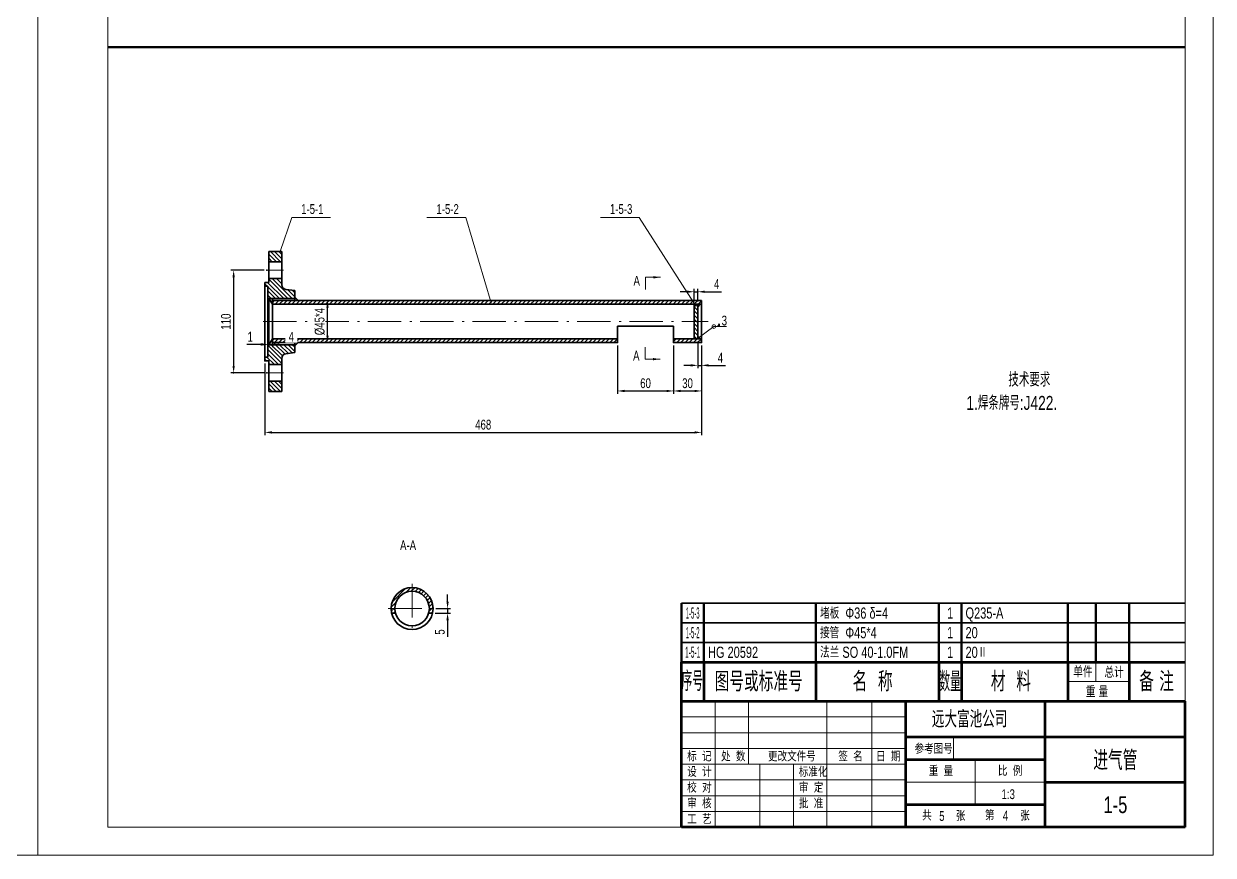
# Model space of a CAD drawing. Header units: millimetres. Extents: x 0 to 5040, y 0 to 3564.
# Drawn here: x 2490 to 5040, y 0 to 1782 of the extents above; entities that cross this region are included whole.
import ezdxf
from ezdxf.enums import TextEntityAlignment as Align

# ---------------------------------------------------------------- set-up
doc = ezdxf.new("R2010")
doc.units = ezdxf.units.MM
doc.linetypes.add('ACAD_ISO10W100', pattern=[18.7, 12, -3, 0.7, -3])
for name, color, linetype, lineweight in [('中心线', 1, 'ACAD_ISO10W100', 18), ('中粗线', 4, 'Continuous', 35), ('标注', 7, 'Continuous', 18), ('标注层', 7, 'Continuous', 18), ('粗实线', 2, 'Continuous', 50), ('细实线', 7, 'Continuous', 18)]:
    doc.layers.add(name, color=color, linetype=linetype, lineweight=lineweight)
doc.styles.add('HGCAD', font='HGCAD.SHX', dxfattribs={"width": 0.75, "bigfont": 'HZTXT.SHX'})
doc.dimstyles.new('HGCAD$0', dxfattribs={"dimtxt": 3.5, "dimasz": 2.5, "dimexe": 1, "dimexo": 1, "dimgap": 1, "dimtad": 1, "dimdec": 1, "dimdsep": 46, "dimtxsty": 'HGCAD', "dimcen": 0, "dimadec": 1, "dimazin": 0, "dimtfac": 1, "dimtmove": 0, "dimatfit": 1, "dimfxl": 0, "dimarcsym": 0})
pattern_1 = [(135, (0, -61), (-4.490128, -4.490128), [])]
pattern_2 = [(45, (0, -61), (-4.490128, 4.490128), [])]

# ---------------------------------------------------------------- blocks, each defined once
blk = doc.blocks.new('HGCAD#HGTFTK~A2Z~HGCAD图框')
at = {"layer": '细实线', "color": 7}
blk.add_lwpolyline([(10, -10), (-410, -10), (-410, 584), (10, 584)], close=True, dxfattribs=at)
at = {"layer": '细实线', "color": 2}
blk.add_lwpolyline([(0, 0), (-385, 0), (-385, 574), (0, 574)], close=True, dxfattribs=at)
blk = doc.blocks.new('HGCAD#HGTFBTL~HGCAD标题栏')
at = {"color": 4, "linetype": 'Continuous', "lineweight": 70}
for p, q in [((-180, 0), (-180, 45)), ((-180, 45), (0, 45)), ((-100, 45), (-100, 0)), ((-50, 0), (-50, 45)), ((0, 32.14), (-100, 32.14)), ((-50, 24.11), (-100, 24.11)), ((-50, 16.07), (0, 16.07)), ((-50, 8.04), (-100, 8.04)), ((0, 0), (-180, 0))]:
    blk.add_line(p, q, dxfattribs=at)
at = {"color": 7, "linetype": 'Continuous', "lineweight": 18}
for p, q in [((-168, 45), (-168, 0)), ((-156, 22.5), (-156, 45)), ((-128, 0), (-128, 45)), ((-112, 45), (-112, 0)), ((-180, 39.38), (-100, 39.38)), ((-100, 33.75), (-180, 33.75)), ((-82.78, 32.14), (-82.78, 24.11)), ((-180, 28.12), (-100, 28.12)), ((-100, 22.5), (-180, 22.5)), ((-152, 0), (-152, 22.5)), ((-140, 22.5), (-140, 0)), ((-75, 24.11), (-75, 8.04)), ((-180, 16.88), (-100, 16.88)), ((-100, 16.07), (-50, 16.07)), ((-100, 11.25), (-180, 11.25)), ((-180, 5.62), (-100, 5.62))]:
    blk.add_line(p, q, dxfattribs=at)
at = {"color": 4, "linetype": 'Continuous', "lineweight": 60}
blk.add_line((0, 0), (0, 45), dxfattribs=at)
at = {"color": 7, "linetype": 'Continuous', "lineweight": 18, "style": 'HGCAD', "width": 0.75}
for s, p in [('参考图号', (-96.71, 26.25)), ('标  记', (-177.97, 23.53)), ('处  数', (-165.87, 23.5)), ('更改文件号', (-149.08, 23.5)), ('签  名', (-123.98, 23.5)), ('日  期', (-110.47, 23.5)), ('设  计', (-177.97, 17.98)), ('标准化', (-138.09, 17.98)), ('重  量', (-91.64, 18.33)), ('比  例', (-66.93, 18.33)), ('校  对', (-177.97, 12.36)), ('审  定', (-138.05, 12.36)), ('审  核', (-177.97, 6.73)), ('批  准', (-138.05, 6.73)), ('工  艺', (-177.97, 1.11)), ('共', (-94, 2.4)), ('张', (-81.97, 2.26)), ('第', (-71.56, 2.52)), ('张', (-58.98, 2.36))]:
    blk.add_text(s, height=3.5, dxfattribs=at).set_placement(p)
at = {"color": 7, "linetype": 'Continuous', "lineweight": 18, "style": 'HGCAD', "width": 0.75, "flags": 8}
for tag, height, p in [('MATERIAL', 6, (-77.04, 38.61)), ('DRAW_NAME', 7, (-24.97, 23.88)), ('WEIGHT', 3.5, (-88.1, 12.11)), ('SCALE', 3.5, (-63.24, 11.8)), ('DRAW_NO', 6, (-24.94, 8.04)), ('SUM', 3.5, (-86.95, 4)), ('PAGE', 3.5, (-64.21, 4.14))]:
    blk.add_attdef(tag, text='', height=height, dxfattribs=at).set_placement(p, align=Align.MIDDLE_CENTER)
blk = doc.blocks.new('HGCAD#HGTFMXT~HGCAD明细表标题')
at = {"color": 4, "linetype": 'Continuous', "lineweight": 60}
for p, q in [((-180, 0), (-180, 14)), ((-180, 14), (0, 14)), ((-172, 14), (-172, 0)), ((-132, 14), (-132, 0)), ((-88, 14), (-88, 0)), ((-80, 14), (-80, 0)), ((-42, 14), (-42, 0)), ((-20, 14), (-20, 0))]:
    blk.add_line(p, q, dxfattribs=at)
at = {"layer": '标注层'}
for p, q in [((-32, 14), (-32, 7)), ((-32, 7), (-32, 14)), ((-20, 7), (-42, 7))]:
    blk.add_line(p, q, dxfattribs=at)
at = {"layer": '标注层', "style": 'HGCAD'}
for s, height, width, p in [('单件', 4, 0.75, (-40, 8.52)), ('总计', 4, 0.75, (-28.85, 8.34)), ('序号', 7, 0.55, (-180, 3.68)), ('图号或标准号', 7, 0.75, (-168.15, 3.5)), ('名  称', 7, 0.75, (-118.87, 3.5)), ('数量', 7, 0.55, (-87.87, 3.5)), ('材  料', 7, 0.75, (-69.43, 3.5)), ('备 注', 7, 0.75, (-16.44, 3.5)), ('重 量', 4, 0.75, (-35.51, 1.38))]:
    blk.add_text(s, height=height, dxfattribs=dict(at, width=width)).set_placement(p)
blk = doc.blocks.new('HGCAD#HGTFMXB~HGCAD明细表')
at = {"color": 4}
for p, q in [((-180, 0), (-180, 7)), ((-172, 0), (-172, 7)), ((-132, 0), (-132, 7)), ((-88, 0), (-88, 7)), ((-80, 0), (-80, 7)), ((-42, 0), (-42, 7)), ((-32, 0), (-32, 7)), ((-20, 0), (-20, 7))]:
    blk.add_line(p, q, dxfattribs=at)
at = {"color": 7, "linetype": 'Continuous', "lineweight": 35}
blk.add_line((-180, 7), (0, 7), dxfattribs=at)
at = {"color": 7, "linetype": 'Continuous', "lineweight": 35, "style": 'HGCAD', "width": 0.75, "flags": 8}
for tag, p in [('NO', (-176, 3.5)), ('NUM', (-84, 3.5)), ('ONE', (-37, 3.5)), ('ALL', (-26, 3.5))]:
    blk.add_attdef(tag, text='', height=4, dxfattribs=at).set_placement(p, align=Align.MIDDLE)
for tag, p in [('PARTNO', (-170.5, 3.5)), ('PARTNAME', (-130.5, 3.5)), ('MATERIAL', (-78.5, 3.5)), ('NOTICE', (-19, 3.5))]:
    blk.add_attdef(tag, text='', height=4, dxfattribs=at).set_placement(p, align=Align.MIDDLE_LEFT)
blk = doc.blocks.new('*D58')
at = {"color": 0, "ltscale": 6}
for p in [(3011, 1253.7), (2939.9, 1033.7), (3011, 1033.7)]:
    blk.add_point(p, dxfattribs=at)
at = {"layer": '标注', "color": 0, "lineweight": -2, "ltscale": 6}
for p, q in [((3005, 1253.7), (2933.9, 1253.7)), ((2939.9, 1238.7), (2939.9, 1048.7)), ((3005, 1033.7), (2933.9, 1033.7))]:
    blk.add_line(p, q, dxfattribs=at)
at = {"layer": '标注', "color": 0, "ltscale": 6}
for points in [[(2937.4, 1238.7), (2942.4, 1238.7), (2939.9, 1253.7)], [(2937.4, 1048.7), (2942.4, 1048.7), (2939.9, 1033.7)]]:
    blk.add_solid(points, dxfattribs=at)
at = {"layer": '标注', "color": 0, "ltscale": 6, "insert": (2923.4, 1143.7), "char_height": 21, "attachment_point": 5, "rotation": 90, "style": 'HGCAD', "bg_fill": 3, "box_fill_scale": 1.1, "bg_fill_color": 256, "bg_fill_true_color": 13158600, "bg_fill_transparency": 3282}
blk.add_mtext('110', dxfattribs=at)
blk = doc.blocks.new('*D59')
at = {"color": 0, "ltscale": 6}
for p in [(3023, 1113.2), (3015, 1094.2), (3023, 1094.7)]:
    blk.add_point(p, dxfattribs=at)
at = {"layer": '标注', "color": 0, "lineweight": -2, "ltscale": 6}
for p, q in [((3015, 1100.2), (3015, 1100.7)), ((3023, 1107.2), (3023, 1088.7)), ((3000, 1094.7), (2985, 1094.7)), ((3015, 1094.7), (3023, 1094.7)), ((3038, 1094.7), (3074.1, 1094.7))]:
    blk.add_line(p, q, dxfattribs=at)
at = {"layer": '标注', "color": 0, "ltscale": 6}
for points in [[(3000, 1097.2), (3000, 1092.2), (3015, 1094.7)], [(3038, 1097.2), (3038, 1092.2), (3023, 1094.7)]]:
    blk.add_solid(points, dxfattribs=at)
at = {"layer": '标注', "color": 0, "ltscale": 6, "insert": (3063.5, 1111.2), "char_height": 21, "attachment_point": 5, "style": 'HGCAD', "bg_fill": 3, "box_fill_scale": 1.1, "bg_fill_color": 256, "bg_fill_true_color": 13158600, "bg_fill_transparency": 3292}
blk.add_mtext('4', dxfattribs=at)
blk = doc.blocks.new('*D60')
at = {"color": 0, "ltscale": 6}
for p in [(3013, 1130.7), (3013, 1094.8), (3015, 1094.2)]:
    blk.add_point(p, dxfattribs=at)
at = {"layer": '标注', "color": 0, "lineweight": -2, "ltscale": 6}
for p, q in [((3013, 1124.7), (3013, 1088.8)), ((3015, 1100.2), (3015, 1100.8)), ((2998, 1094.8), (2968, 1094.8)), ((3015, 1094.8), (3013, 1094.8)), ((3030, 1094.8), (3045, 1094.8))]:
    blk.add_line(p, q, dxfattribs=at)
at = {"layer": '标注', "color": 0, "ltscale": 6}
for points in [[(2998, 1097.3), (2998, 1092.3), (3013, 1094.8)], [(3030, 1097.3), (3030, 1092.3), (3015, 1094.8)]]:
    blk.add_solid(points, dxfattribs=at)
at = {"layer": '标注', "color": 0, "ltscale": 6, "insert": (2975.5, 1111.3), "char_height": 21, "attachment_point": 5, "style": 'HGCAD', "bg_fill": 3, "box_fill_scale": 1.1, "bg_fill_color": 256, "bg_fill_true_color": 13158600, "bg_fill_transparency": 3302}
blk.add_mtext('1', dxfattribs=at)
blk = doc.blocks.new('*D15')
at = {"color": 0, "ltscale": 6}
for p in [(3129, 1188.7), (3141.1, 1188.7), (3129, 1098.7)]:
    blk.add_point(p, dxfattribs=at)
at = {"layer": '标注', "color": 0, "lineweight": -2, "ltscale": 6}
for p, q in [((3135, 1188.7), (3147.1, 1188.7)), ((3141.1, 1113.7), (3141.1, 1173.7)), ((3135, 1098.7), (3147.1, 1098.7))]:
    blk.add_line(p, q, dxfattribs=at)
at = {"layer": '标注', "color": 0, "ltscale": 6}
for points in [[(3138.6, 1173.7), (3143.6, 1173.7), (3141.1, 1188.7)], [(3138.6, 1113.7), (3143.6, 1113.7), (3141.1, 1098.7)]]:
    blk.add_solid(points, dxfattribs=at)
at = {"layer": '标注', "color": 0, "ltscale": 6, "insert": (3124.6, 1143.7), "char_height": 21, "attachment_point": 5, "rotation": 90, "style": 'HGCAD', "bg_fill": 3, "box_fill_scale": 1.1, "bg_fill_color": 256, "bg_fill_true_color": 13158600, "bg_fill_transparency": 3312}
blk.add_mtext('%%C45*4', dxfattribs=at)
blk = doc.blocks.new('*D61')
at = {"color": 0, "ltscale": 6}
for p in [(3943, 1098.7), (3007, 1059.7), (3943, 906.2)]:
    blk.add_point(p, dxfattribs=at)
at = {"layer": '标注', "color": 0, "lineweight": -2, "ltscale": 6}
for p, q in [((3943, 1092.7), (3943, 900.2)), ((3007, 1053.7), (3007, 900.2)), ((3022, 906.2), (3928, 906.2))]:
    blk.add_line(p, q, dxfattribs=at)
at = {"layer": '标注', "color": 0, "ltscale": 6}
for points in [[(3022, 908.7), (3022, 903.7), (3007, 906.2)], [(3928, 908.7), (3928, 903.7), (3943, 906.2)]]:
    blk.add_solid(points, dxfattribs=at)
at = {"layer": '标注', "color": 0, "ltscale": 6, "insert": (3475, 922.7), "char_height": 21, "attachment_point": 5, "style": 'HGCAD', "bg_fill": 3, "box_fill_scale": 1.1, "bg_fill_color": 256, "bg_fill_true_color": 13158600, "bg_fill_transparency": 3327}
blk.add_mtext('468', dxfattribs=at)
blk = doc.blocks.new('*D62')
at = {"color": 0, "ltscale": 6}
for p in [(3763, 1098.7), (3883, 1098.7), (3883, 995)]:
    blk.add_point(p, dxfattribs=at)
at = {"layer": '标注', "color": 0, "lineweight": -2, "ltscale": 6}
for p, q in [((3763, 1092.7), (3763, 989)), ((3883, 1092.7), (3883, 989)), ((3778, 995), (3868, 995))]:
    blk.add_line(p, q, dxfattribs=at)
at = {"layer": '标注', "color": 0, "ltscale": 6}
for points in [[(3778, 997.5), (3778, 992.5), (3763, 995)], [(3868, 997.5), (3868, 992.5), (3883, 995)]]:
    blk.add_solid(points, dxfattribs=at)
at = {"layer": '标注', "color": 0, "ltscale": 6, "insert": (3823, 1011.5), "char_height": 21, "attachment_point": 5, "style": 'HGCAD', "bg_fill": 3, "box_fill_scale": 1.1, "bg_fill_color": 256, "bg_fill_true_color": 13158600, "bg_fill_transparency": 3337}
blk.add_mtext('60', dxfattribs=at)
blk = doc.blocks.new('*D63')
at = {"color": 0, "ltscale": 6}
for p in [(3935, 1207.7), (3927, 1180.7), (3935, 1180.7)]:
    blk.add_point(p, dxfattribs=at)
at = {"layer": '标注', "color": 0, "lineweight": -2, "ltscale": 6}
for p, q in [((3912, 1207.7), (3897, 1207.7)), ((3927, 1186.7), (3927, 1213.7)), ((3927, 1207.7), (3935, 1207.7)), ((3935, 1186.7), (3935, 1213.7)), ((3950, 1207.7), (3986.1, 1207.7))]:
    blk.add_line(p, q, dxfattribs=at)
at = {"layer": '标注', "color": 0, "ltscale": 6}
for points in [[(3912, 1210.2), (3912, 1205.2), (3927, 1207.7)], [(3950, 1210.2), (3950, 1205.2), (3935, 1207.7)]]:
    blk.add_solid(points, dxfattribs=at)
at = {"layer": '标注', "color": 0, "ltscale": 6, "insert": (3975.5, 1224.2), "char_height": 21, "attachment_point": 5, "style": 'HGCAD', "bg_fill": 3, "box_fill_scale": 1.1, "bg_fill_color": 256, "bg_fill_true_color": 13158600, "bg_fill_transparency": 3347}
blk.add_mtext('4', dxfattribs=at)
blk = doc.blocks.new('*D64')
at = {"color": 0, "ltscale": 6}
for p in [(3935, 1106.7), (3943, 1098.7), (3943, 1049.9)]:
    blk.add_point(p, dxfattribs=at)
at = {"layer": '标注', "color": 0, "lineweight": -2, "ltscale": 6}
for p, q in [((3935, 1100.7), (3935, 1043.9)), ((3943, 1092.7), (3943, 1043.9)), ((3920, 1049.9), (3905, 1049.9)), ((3935, 1049.9), (3943, 1049.9)), ((3958, 1049.9), (3994.1, 1049.9))]:
    blk.add_line(p, q, dxfattribs=at)
at = {"layer": '标注', "color": 0, "ltscale": 6}
for points in [[(3920, 1052.4), (3920, 1047.4), (3935, 1049.9)], [(3958, 1052.4), (3958, 1047.4), (3943, 1049.9)]]:
    blk.add_solid(points, dxfattribs=at)
at = {"layer": '标注', "color": 0, "ltscale": 6, "insert": (3983.5, 1066.4), "char_height": 21, "attachment_point": 5, "style": 'HGCAD', "bg_fill": 3, "box_fill_scale": 1.1, "bg_fill_color": 256, "bg_fill_true_color": 13158600, "bg_fill_transparency": 3357}
blk.add_mtext('4', dxfattribs=at)
blk = doc.blocks.new('*D65')
at = {"color": 0, "ltscale": 6}
for p in [(3883, 1098.7), (3943, 1098.7), (3943, 995)]:
    blk.add_point(p, dxfattribs=at)
at = {"layer": '标注', "color": 0, "lineweight": -2, "ltscale": 6}
for p, q in [((3883, 1092.7), (3883, 989)), ((3943, 1092.7), (3943, 989)), ((3898, 995), (3928, 995))]:
    blk.add_line(p, q, dxfattribs=at)
at = {"layer": '标注', "color": 0, "ltscale": 6}
for points in [[(3898, 997.5), (3898, 992.5), (3883, 995)], [(3928, 997.5), (3928, 992.5), (3943, 995)]]:
    blk.add_solid(points, dxfattribs=at)
at = {"layer": '标注', "color": 0, "ltscale": 6, "insert": (3913, 1011.5), "char_height": 21, "attachment_point": 5, "style": 'HGCAD', "bg_fill": 3, "box_fill_scale": 1.1, "bg_fill_color": 256, "bg_fill_true_color": 13158600, "bg_fill_transparency": 3367}
blk.add_mtext('30', dxfattribs=at)
blk = doc.blocks.new('*D66')
at = {"color": 0, "ltscale": 6}
for p in [(3366.3, 518.7), (3367.5, 528.7), (3398.6, 528.7)]:
    blk.add_point(p, dxfattribs=at)
at = {"layer": '标注', "color": 0, "lineweight": -2, "ltscale": 6}
for p, q in [((3398.6, 543.7), (3398.6, 558.7)), ((3372.3, 518.7), (3404.6, 518.7)), ((3373.5, 528.7), (3404.6, 528.7)), ((3398.6, 528.7), (3398.6, 518.7)), ((3398.6, 503.7), (3398.6, 468.2))]:
    blk.add_line(p, q, dxfattribs=at)
at = {"layer": '标注', "color": 0, "ltscale": 6}
for points in [[(3396.1, 543.7), (3401.1, 543.7), (3398.6, 528.7)], [(3396.1, 503.7), (3401.1, 503.7), (3398.6, 518.7)]]:
    blk.add_solid(points, dxfattribs=at)
at = {"layer": '标注', "color": 0, "ltscale": 6, "insert": (3382.1, 478.4), "char_height": 21, "attachment_point": 5, "rotation": 90, "style": 'HGCAD', "bg_fill": 3, "box_fill_scale": 1.1, "bg_fill_color": 256, "bg_fill_true_color": 13158600, "bg_fill_transparency": 3377}
blk.add_mtext('5', dxfattribs=at)

msp = doc.modelspace()

# ---------------------------------------------------------------- hatches: boundary and pattern name
at = {"layer": '细实线', "ltscale": 6}
h = msp.add_hatch(dxfattribs=at)
h.set_pattern_fill('ANSI31', color=5, scale=2, angle=90, style=0)
h.set_pattern_definition(pattern_1)
h.paths.add_polyline_path([(3015, 1293.75), (3015, 1271.75), (3043, 1271.75), (3043, 1293.75)])
h.paths.add_polyline_path([(3007, 1227.75), (3007, 1219.75), (3013, 1219.75), (3013, 1193.25), (3071, 1193.25), (3071, 1210.31), (3051.78, 1212.67, -0.378866), (3043, 1222.59), (3043, 1235.75), (3015, 1235.75), (3015, 1227.75)])
h.paths.add_polyline_path([(3007, 1059.75), (3015, 1059.75), (3015, 1051.75), (3043, 1051.75), (3043, 1064.9, -0.378866), (3051.78, 1074.83), (3071, 1077.19), (3071, 1094.25), (3013, 1094.25), (3013, 1067.75), (3007, 1067.75)])
h.paths.add_polyline_path([(3015, 993.75), (3043, 993.75), (3043, 1015.75), (3015, 1015.75)])
h = msp.add_hatch(color=256, dxfattribs=at)
h.paths.add_polyline_path([(3015, 1094.25), (3023, 1094.25), (3023, 1106.75)])
h.paths.add_polyline_path([(3023, 1193.25), (3015, 1193.25), (3023, 1180.75)])
h = msp.add_hatch(dxfattribs=at)
h.set_pattern_fill('ANSI31', color=5, scale=2, style=0)
h.set_pattern_definition(pattern_2)
h.paths.add_polyline_path([(3023, 1188.75), (3023, 1180.75), (3943, 1180.75), (3943, 1188.75)])
h.paths.add_polyline_path([(3023, 1098.75), (3763, 1098.75), (3763, 1106.75), (3023, 1106.75)])
h.paths.add_polyline_path([(3883, 1098.75), (3943, 1098.75), (3943, 1106.75), (3883, 1106.75)])
h = msp.add_hatch(color=256, dxfattribs=at)
h.paths.add_polyline_path([(3071, 1195.75), (3071, 1188.75), (3078, 1188.75)])
h.paths.add_polyline_path([(3078, 1098.75), (3071, 1098.75), (3071, 1091.75)])
h = msp.add_hatch(dxfattribs=at)
h.set_pattern_fill('ANSI31', color=5, scale=2, angle=90, style=0)
h.set_pattern_definition(pattern_1)
h.paths.add_polyline_path([(3935, 1180.75), (3927, 1180.75), (3927, 1143.75), (3935, 1143.75)])
h.paths.add_polyline_path([(3935, 1143.75), (3927, 1143.75), (3927, 1106.75), (3935, 1106.75)])
h = msp.add_hatch(color=256, dxfattribs=at)
h.paths.add_polyline_path([(3941, 1180.75), (3935, 1180.75), (3935, 1174.75)])
h.paths.add_polyline_path([(3935, 1112.75), (3935, 1106.75), (3941, 1106.75)])
h = msp.add_hatch(dxfattribs=at)
h.set_pattern_fill('ANSI31', color=256, scale=2, style=0)
h.set_pattern_definition(pattern_2)
h.paths.add_polyline_path([(3322.47, 573.67), (3322.47, 565.67, -0.4142136), (3359.47, 528.67), (3367.47, 528.67, 0.4142136)])
h.paths.add_polyline_path([(3322.47, 573.67, 0.4142136), (3277.47, 528.67), (3285.47, 528.67, -0.4142136), (3322.47, 565.67)])
h.paths.add_polyline_path([(3285.47, 528.67), (3277.47, 528.67, 0.056082), (3278.6, 518.67), (3286.85, 518.67, -0.0685254)])
h.paths.add_polyline_path([(3367.47, 528.67), (3359.47, 528.67, -0.0685254), (3358.1, 518.67), (3366.35, 518.67, 0.056082)])

# ---------------------------------------------------------------- linework, layer by layer
at = {"layer": '中心线', "color": 1, "linetype": 'ACAD_ISO10W100', "ltscale": 6}
for p, q in [((3047, 1253.75), (3011, 1253.75)), ((3047, 1033.75), (3011, 1033.75))]:
    msp.add_line(p, q, dxfattribs=at)
at = {"layer": '中心线', "ltscale": 6}
for p, q in [((3003, 1143.75), (3957, 1143.75)), ((3322.47, 581.67), (3322.47, 472.67)), ((3271.47, 528.67), (3375.47, 528.67))]:
    msp.add_line(p, q, dxfattribs=at)
at = {"layer": '中粗线', "ltscale": 6}
for p, q in [((3043, 1293.75), (3015, 1293.75)), ((3015, 1293.75), (3015, 1227.75)), ((3043, 1293.75), (3043, 1222.59)), ((3043, 1271.75), (3015, 1271.75)), ((3015, 1227.75), (3007, 1227.75)), ((3007, 1227.75), (3007, 1059.75)), ((3043, 1235.75), (3015, 1235.75)), ((3007, 1219.75), (3013, 1219.75)), ((3013, 1219.75), (3013, 1067.75)), ((3071, 1210.31), (3051.78, 1212.67)), ((3071, 1210.31), (3071, 1188.75)), ((3071, 1193.25), (3013, 1193.25)), ((3015, 1094.25), (3015, 1193.25)), ((3023, 1180.75), (3015, 1193.25)), ((3023, 1094.25), (3023, 1193.25)), ((3023, 1188.75), (3943, 1188.75)), ((3023, 1180.75), (3943, 1180.75)), ((3071, 1195.75), (3078, 1188.75)), ((3927, 1180.75), (3927, 1106.75)), ((3935, 1180.75), (3935, 1106.75)), ((3935, 1174.75), (3941, 1180.75)), ((3943, 1188.75), (3943, 1098.75)), ((3763, 1133.75), (3763, 1098.75)), ((3883, 1133.75), (3763, 1133.75)), ((3883, 1133.75), (3883, 1098.75)), ((3023, 1106.75), (3015, 1094.25)), ((3023, 1106.75), (3763, 1106.75)), ((3023, 1098.75), (3763, 1098.75)), ((3071, 1098.75), (3071, 1077.19)), ((3071, 1091.75), (3078, 1098.75)), ((3883, 1106.75), (3943, 1106.75)), ((3883, 1098.75), (3943, 1098.75)), ((3935, 1112.75), (3941, 1106.75)), ((3071, 1094.25), (3013, 1094.25)), ((3071, 1077.19), (3051.78, 1074.83)), ((3007, 1067.75), (3013, 1067.75)), ((3015, 1059.75), (3007, 1059.75)), ((3015, 993.75), (3015, 1059.75)), ((3043, 1051.75), (3015, 1051.75)), ((3043, 993.75), (3043, 1064.9)), ((3043, 1015.75), (3015, 1015.75)), ((3043, 993.75), (3015, 993.75)), ((3278.6, 518.67), (3286.85, 518.67)), ((3358.1, 518.67), (3366.35, 518.67))]:
    msp.add_line(p, q, dxfattribs=at)
for radius in [45, 37]:
    msp.add_circle((3322.47, 528.67), radius, dxfattribs=at)
for centre, start, end in [((3053, 1222.59), 180, 262.99998), ((3053, 1064.9), 97.00002, 180)]:
    msp.add_arc(centre, 10, start, end, dxfattribs=at)
at = {"layer": '标注', "color": 2, "ltscale": 6}
for p, q in [((3147.35, 1366.63), (3064.35, 1366.63)), ((3437.35, 1366.63), (3354.35, 1366.63)), ((3809.35, 1366.63), (3726.35, 1366.63))]:
    msp.add_line(p, q, dxfattribs=at)
at = {"layer": '标注', "color": 3, "ltscale": 6}
for p, q in [((3823, 1212.65), (3823, 1238.65)), ((3823, 1238.65), (3855, 1238.65))]:
    msp.add_line(p, q, dxfattribs=at)
msp.add_solid([(3840, 1236.15), (3840, 1241.15), (3855, 1238.65)], dxfattribs=at)
at = {"layer": '粗实线', "ltscale": 6}
msp.add_line((2670, 1732), (4980, 1732), dxfattribs=at)

# ---------------------------------------------------------------- block references
at = {"ltscale": 6, "xscale": 6, "yscale": 6, "zscale": 6}
for p in [(2460, 60), (4980, 60)]:
    msp.add_blockref('HGCAD#HGTFTK~A2Z~HGCAD图框', p, dxfattribs=at)
at = {"layer": '粗实线', "ltscale": 6}
ref = msp.add_blockref('HGCAD#HGTFMXB~HGCAD明细表', (4980, 498), dxfattribs=dict(at, xscale=6, yscale=6, zscale=6))
ref.add_attrib('NO', '1-5-3', dxfattribs={"layer": '0', "color": 7, "linetype": 'Continuous', "lineweight": 35, "height": 24, "style": 'HGCAD', "width": 0.33, "flags": 8}).set_placement((3924, 519), align=Align.MIDDLE)
ref.add_attrib('PARTNAME', '堵板  Φ36 δ=4', dxfattribs={"layer": '0', "color": 7, "linetype": 'Continuous', "lineweight": 35, "height": 24, "style": 'HGCAD', "width": 0.75, "flags": 8}).set_placement((4197, 519), align=Align.MIDDLE_LEFT)
ref.add_attrib('NUM', '1', dxfattribs={"layer": '0', "color": 7, "linetype": 'Continuous', "lineweight": 35, "height": 24, "style": 'HGCAD', "width": 0.75, "flags": 8}).set_placement((4476, 519), align=Align.MIDDLE)
ref.add_attrib('MATERIAL', 'Q235-A', dxfattribs={"layer": '0', "color": 7, "linetype": 'Continuous', "lineweight": 35, "height": 24, "style": 'HGCAD', "width": 0.75, "flags": 8}).set_placement((4509, 519), align=Align.MIDDLE_LEFT)
ref = msp.add_blockref('HGCAD#HGTFMXB~HGCAD明细表', (4980, 456), dxfattribs=dict(at, xscale=6, yscale=6, zscale=6))
ref.add_attrib('NO', '1-5-2', dxfattribs={"layer": '0', "color": 7, "linetype": 'Continuous', "lineweight": 35, "height": 24, "style": 'HGCAD', "width": 0.33, "flags": 8}).set_placement((3924, 477), align=Align.MIDDLE)
ref.add_attrib('PARTNAME', '接管  Φ45*4', dxfattribs={"layer": '0', "color": 7, "linetype": 'Continuous', "lineweight": 35, "height": 24, "style": 'HGCAD', "width": 0.75, "flags": 8}).set_placement((4197, 477), align=Align.MIDDLE_LEFT)
ref.add_attrib('NUM', '1', dxfattribs={"layer": '0', "color": 7, "linetype": 'Continuous', "lineweight": 35, "height": 24, "style": 'HGCAD', "width": 0.75, "flags": 8}).set_placement((4476, 477), align=Align.MIDDLE)
ref.add_attrib('MATERIAL', '20', dxfattribs={"layer": '0', "color": 7, "linetype": 'Continuous', "lineweight": 35, "height": 24, "style": 'HGCAD', "width": 0.75, "flags": 8}).set_placement((4509, 477), align=Align.MIDDLE_LEFT)
ref = msp.add_blockref('HGCAD#HGTFMXB~HGCAD明细表', (4980, 414), dxfattribs=dict(at, xscale=6, yscale=6, zscale=6))
ref.add_attrib('NO', '1-5-1', dxfattribs={"layer": '0', "color": 7, "linetype": 'Continuous', "lineweight": 35, "height": 24, "style": 'HGCAD', "width": 0.36, "flags": 8}).set_placement((3924, 435), align=Align.MIDDLE)
ref.add_attrib('PARTNO', 'HG 20592', dxfattribs={"layer": '0', "color": 7, "linetype": 'Continuous', "lineweight": 35, "height": 24, "style": 'HGCAD', "width": 0.75, "flags": 8}).set_placement((3957, 435), align=Align.MIDDLE_LEFT)
ref.add_attrib('PARTNAME', '法兰 SO 40-1.0FM', dxfattribs={"layer": '0', "color": 7, "linetype": 'Continuous', "lineweight": 35, "height": 24, "style": 'HGCAD', "width": 0.75, "flags": 8}).set_placement((4197, 435), align=Align.MIDDLE_LEFT)
ref.add_attrib('NUM', '1', dxfattribs={"layer": '0', "color": 7, "linetype": 'Continuous', "lineweight": 35, "height": 24, "style": 'HGCAD', "width": 0.75, "flags": 8}).set_placement((4476, 435), align=Align.MIDDLE)
ref.add_attrib('MATERIAL', '20Ⅱ', dxfattribs={"layer": '0', "color": 7, "linetype": 'Continuous', "lineweight": 35, "height": 24, "style": 'HGCAD', "width": 0.75, "flags": 8}).set_placement((4509, 435), align=Align.MIDDLE_LEFT)
at = {"layer": '粗实线', "ltscale": 6, "xscale": 6, "yscale": 6, "zscale": 6}
msp.add_blockref('HGCAD#HGTFMXT~HGCAD明细表标题', (4980, 330), dxfattribs=at)
msp.add_blockref('HGCAD#HGTFBTL~HGCAD标题栏', (4980, 60), dxfattribs=at).add_auto_attribs({'SCALE': '1:3', 'DRAW_NO': '1-5', 'DRAW_NAME': '进气管', 'MATERIAL': '远大富池公司', 'SUM': '5', 'PAGE': '4'})

# ---------------------------------------------------------------- texts
at = {"layer": '细实线', "ltscale": 6, "insert": (4510.84, 1084.46), "char_height": 30, "width": 574.9735, "attachment_point": 1, "style": 'HGCAD'}
msp.add_mtext('^J           技术要求^J1.焊条牌号:J422.', dxfattribs=at)

# ---------------------------------------------------------------- next in the draw order: texts
at = {"layer": '标注', "color": 2, "ltscale": 6, "char_height": 21, "width": 76.3728, "attachment_point": 5, "style": 'HGCAD', "bg_fill": 3, "box_fill_scale": 1.1, "bg_fill_color": 256, "bg_fill_true_color": 13158600, "bg_fill_transparency": 367}
for s, insert in [('1-5-1', (3108.66, 1384.78)), ('1-5-2', (3398.66, 1384.78)), ('1-5-3', (3770.66, 1384.78))]:
    msp.add_mtext(s, dxfattribs=dict(at, insert=insert))
at = {"layer": '标注', "color": 3, "ltscale": 6, "char_height": 21, "attachment_point": 5, "style": 'HGCAD', "bg_fill": 3, "box_fill_scale": 1.1, "bg_fill_color": 256, "bg_fill_true_color": 13158600, "bg_fill_transparency": 427}
for s, insert, width in [('A', (3804.03, 1231.22), 15.7272), ('3', (3991.92, 1145.85), 15.7272), ('A-A', (3313.9, 664.33), 103.3312)]:
    msp.add_mtext(s, dxfattribs=dict(at, insert=insert, width=width))

# ---------------------------------------------------------------- next in the draw order: dimensions: what is measured, and where the dimension line sits
at = {"layer": '标注', "color": 3, "ltscale": 6}
dim = msp.add_linear_dim(base=(2939.95, 1033.75), p1=(3011, 1253.75), p2=(3011, 1033.75), angle=90, dimstyle='HGCAD$0', override={"dimscale": 6, "dimlfac": 0.5, "dimtdec": 1}, dxfattribs=at)
dim.commit()
dim.dimension.update_dxf_attribs({"geometry": '*D58', "text_midpoint": (2923.45, 1143.75)})
dim = msp.add_linear_dim(base=(3935, 1207.65), p1=(3927, 1180.75), p2=(3935, 1180.75), dimstyle='HGCAD$0', override={"dimscale": 6, "dimlfac": 0.5, "dimtdec": 1}, dxfattribs=at)
dim.commit()
dim.dimension.update_dxf_attribs({"geometry": '*D63', "text_midpoint": (3975.54, 1224.15)})
dim = msp.add_linear_dim(base=(3141.09, 1188.75), p1=(3129, 1098.75), p2=(3129, 1188.75), angle=90, text='%%C<>*4', dimstyle='HGCAD$0', override={"dimscale": 6, "dimlfac": 0.5, "dimtdec": 1}, dxfattribs=at)
dim.commit()
dim.dimension.update_dxf_attribs({"geometry": '*D15', "text_midpoint": (3124.59, 1143.75)})
dim = msp.add_linear_dim(base=(3398.64, 528.67), p1=(3366.35, 518.67), p2=(3367.47, 528.67), angle=90, dimstyle='HGCAD$0', override={"dimscale": 6, "dimlfac": 0.5, "dimtdec": 1}, dxfattribs=at)
dim.commit()
dim.dimension.update_dxf_attribs({"geometry": '*D66', "text_midpoint": (3398.64, 478.43), "dimtype": 160})

# ---------------------------------------------------------------- next in the draw order: linework, layer by layer
at = {"layer": '标注', "color": 2, "ltscale": 6}
for p, q in [((3040, 1293.75), (3064.35, 1366.63)), ((3492.26, 1183.58), (3437.35, 1366.63)), ((3931.85, 1176.23), (3809.35, 1366.63))]:
    msp.add_line(p, q, dxfattribs=at)
at = {"layer": '标注', "color": 3, "ltscale": 6}
for p, q in [((3969.5, 1133.02), (3996.5, 1133.02)), ((3980.5, 1139.02), (3977.5, 1133.02)), ((3980.5, 1133.02), (3980.5, 1139.02))]:
    msp.add_line(p, q, dxfattribs=at)
msp.add_circle((3969.5, 1133.02), 4, dxfattribs=at)

# ---------------------------------------------------------------- next in the draw order: dimensions: what is measured, and where the dimension line sits
dim = msp.add_linear_dim(base=(3023, 1094.73), p1=(3015, 1094.25), p2=(3023, 1113.25), dimstyle='HGCAD$0', override={"dimscale": 6, "dimlfac": 0.5, "dimtdec": 1}, dxfattribs=at)
dim.commit()
dim.dimension.update_dxf_attribs({"geometry": '*D59', "text_midpoint": (3063.54, 1111.23)})

# ---------------------------------------------------------------- next in the draw order: dimensions: what is measured, and where the dimension line sits
dim = msp.add_linear_dim(base=(3013, 1094.81), p1=(3015, 1094.25), p2=(3013, 1130.75), dimstyle='HGCAD$0', override={"dimscale": 6, "dimlfac": 0.5, "dimtdec": 1}, dxfattribs=at)
dim.commit()
dim.dimension.update_dxf_attribs({"geometry": '*D60', "text_midpoint": (2975.48, 1111.31)})

# ---------------------------------------------------------------- next in the draw order: dimensions: what is measured, and where the dimension line sits
dim = msp.add_linear_dim(base=(3943, 906.24), p1=(3007, 1059.75), p2=(3943, 1098.75), dimstyle='HGCAD$0', override={"dimscale": 6, "dimlfac": 0.5, "dimtdec": 1}, dxfattribs=at)
dim.commit()
dim.dimension.update_dxf_attribs({"geometry": '*D61', "text_midpoint": (3475, 906.24), "dimtype": 160})

# ---------------------------------------------------------------- next in the draw order: dimensions: what is measured, and where the dimension line sits
for base, p1, p2, picture, middle in [((3883, 995.01), (3763, 1098.75), (3883, 1098.75), '*D62', (3823, 1011.51)), ((3943, 1049.94), (3935, 1106.75), (3943, 1098.75), '*D64', (3983.54, 1066.44))]:
    dim = msp.add_linear_dim(base=base, p1=p1, p2=p2, dimstyle='HGCAD$0', override={"dimscale": 6, "dimlfac": 0.5, "dimtdec": 1}, dxfattribs=at)
    dim.commit()
    dim.dimension.update_dxf_attribs({"geometry": picture, "text_midpoint": middle})

# ---------------------------------------------------------------- next in the draw order: linework, layer by layer
for p, q in [((3822.13, 1089.16), (3822.13, 1063.16)), ((3822.13, 1063.16), (3854.13, 1063.16))]:
    msp.add_line(p, q, dxfattribs=at)
msp.add_solid([(3839.13, 1065.66), (3839.13, 1060.66), (3854.13, 1063.16)], dxfattribs=at)

# ---------------------------------------------------------------- next in the draw order: dimensions: what is measured, and where the dimension line sits
dim = msp.add_linear_dim(base=(3943, 995.01), p1=(3883, 1098.75), p2=(3943, 1098.75), dimstyle='HGCAD$0', override={"dimscale": 6, "dimlfac": 0.5, "dimtdec": 1}, dxfattribs=at)
dim.commit()
dim.dimension.update_dxf_attribs({"geometry": '*D65', "text_midpoint": (3913, 1011.51)})

# ---------------------------------------------------------------- next in the draw order: linework, layer by layer
msp.add_line((3936.42, 1109.13), (3969.5, 1133.02), dxfattribs=at)

# ---------------------------------------------------------------- next in the draw order: texts
at = {"layer": '标注', "color": 3, "ltscale": 6, "insert": (3803.16, 1070.6), "char_height": 21, "width": 15.7272, "attachment_point": 5, "style": 'HGCAD', "bg_fill": 3, "box_fill_scale": 1.1, "bg_fill_color": 256, "bg_fill_true_color": 13158600, "bg_fill_transparency": 427}
msp.add_mtext('A', dxfattribs=at)

doc.saveas('drawing.dxf')
